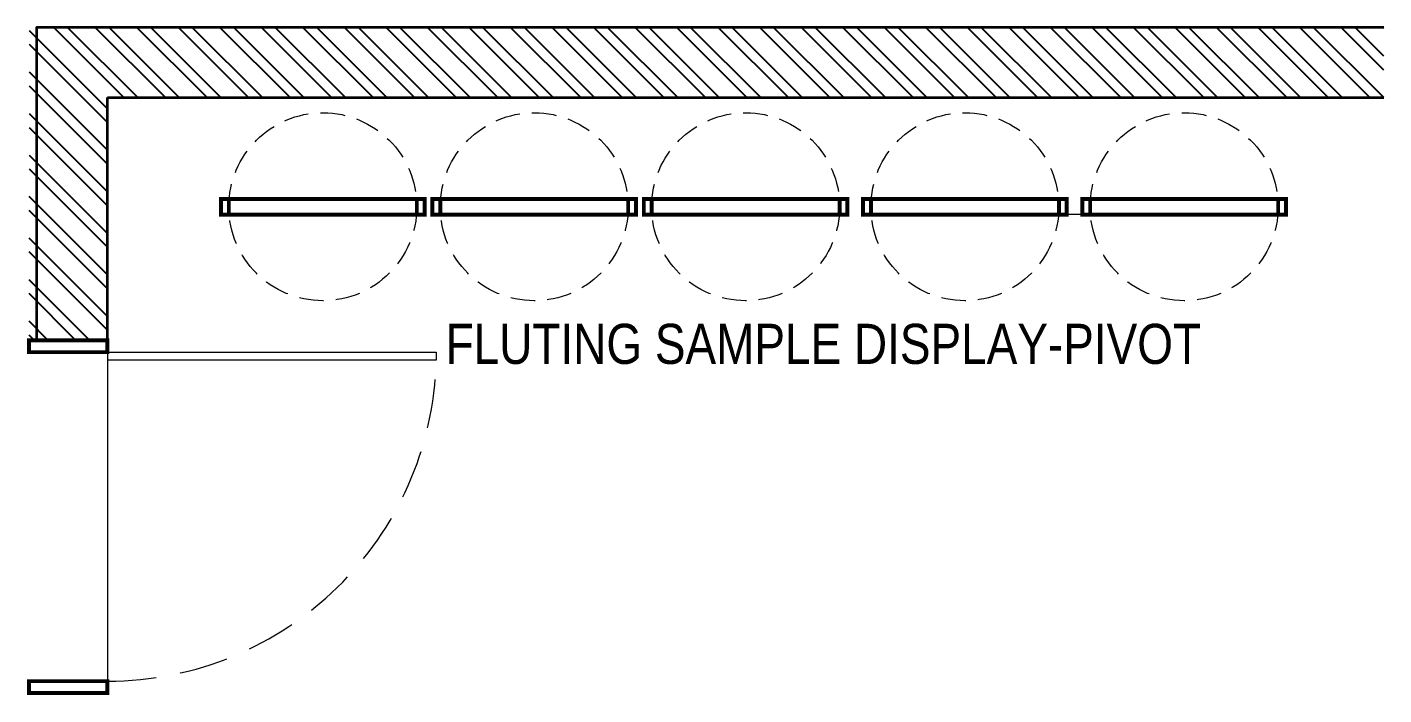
# Model space of a CAD drawing. Header units: inches. Extents: x -109431 to 29005, y -34715 to -1756.
# Drawn here: x -39285.7 to -39112.5, y -12309.6 to -12224.3 of the extents above; entities that cross this region are included whole.
import ezdxf

# ---------------------------------------------------------------- set-up
doc = ezdxf.new("R2010")
doc.units = ezdxf.units.IN
doc.header["$LTSCALE"] = 0.05
doc.header["$MEASUREMENT"] = 0
doc.linetypes.add('A2-XREF-115_FURN$0$HIDDEN', pattern=[0.375, 0.25, -0.125])
for name, color, linetype, lineweight in [('FURNITURE', 1, 'Continuous', 18), ('hatch', 7, 'Continuous', 25), ('WALL', 7, 'Continuous', 35)]:
    doc.layers.add(name, color=color, linetype=linetype, lineweight=lineweight)
doc.layers.add('text', color=4, linetype='Continuous')
doc.styles.add('4MMOF3-8', font='ARIALN.TTF', dxfattribs={"height": 5.12})

msp = doc.modelspace()

# ---------------------------------------------------------------- hatches: boundary and pattern name
at = {"layer": 'hatch', "ltscale": 0.25}
h = msp.add_hatch(dxfattribs=at)
h.set_pattern_fill('ANSI32', color=8, scale=10, angle=270)
h.set_pattern_definition([(315, (-34894.9246, 72039.9957), (2.65165043, 2.65165043), []), (315, (-34894.9246, 72038.228), (2.65165043, 2.65165043), [])])
h.paths.add_polyline_path([(-39112.47709, -12233.30452), (-39112.47709, -12224.30452), (-39285.47709, -12224.30452), (-39285.47709, -12264.30452), (-39275.47709, -12264.30452), (-39275.47709, -12233.30452)])

# ---------------------------------------------------------------- linework, layer by layer
at = {"layer": 'FURNITURE', "ltscale": 50}
for p, q in [((-39150.97709, -12248.23437), (-39152.97709, -12248.23437)), ((-39275.47709, -12265.80452), (-39233.47709, -12265.80452)), ((-39275.47709, -12265.80452), (-39275.47709, -12307.80452)), ((-39233.47709, -12265.80452), (-39233.47709, -12266.80452)), ((-39233.47709, -12266.80452), (-39275.47709, -12266.80452))]:
    msp.add_line(p, q, dxfattribs=at)
at = {"layer": 'FURNITURE', "ltscale": 50, "const_width": 0.5}
for points in [[(-39259.96679, -12248.23437), (-39260.96679, -12248.23437), (-39260.96679, -12246.23437), (-39259.96679, -12246.23437), (-39259.96679, -12248.23437)], [(-39235.96679, -12248.23437), (-39234.96679, -12248.23437), (-39234.96679, -12246.23437), (-39235.96679, -12246.23437), (-39235.96679, -12248.23437)], [(-39232.97194, -12248.23437), (-39233.97194, -12248.23437), (-39233.97194, -12246.23437), (-39232.97194, -12246.23437), (-39232.97194, -12248.23437)], [(-39208.97194, -12248.23437), (-39207.97194, -12248.23437), (-39207.97194, -12246.23437), (-39208.97194, -12246.23437), (-39208.97194, -12248.23437)], [(-39205.97709, -12248.23437), (-39206.97709, -12248.23437), (-39206.97709, -12246.23437), (-39205.97709, -12246.23437), (-39205.97709, -12248.23437)], [(-39181.97709, -12248.23437), (-39180.97709, -12248.23437), (-39180.97709, -12246.23437), (-39181.97709, -12246.23437), (-39181.97709, -12248.23437)], [(-39177.97709, -12248.23437), (-39178.97709, -12248.23437), (-39178.97709, -12246.23437), (-39177.97709, -12246.23437), (-39177.97709, -12248.23437)], [(-39153.97709, -12248.23437), (-39152.97709, -12248.23437), (-39152.97709, -12246.23437), (-39153.97709, -12246.23437), (-39153.97709, -12248.23437)], [(-39149.97709, -12248.23437), (-39150.97709, -12248.23437), (-39150.97709, -12246.23437), (-39149.97709, -12246.23437), (-39149.97709, -12248.23437)], [(-39125.97709, -12248.23437), (-39124.97709, -12248.23437), (-39124.97709, -12246.23437), (-39125.97709, -12246.23437), (-39125.97709, -12248.23437)], [(-39275.47709, -12265.80452), (-39285.47709, -12265.80452), (-39285.47709, -12264.30452), (-39275.47709, -12264.30452), (-39275.47709, -12265.80452)], [(-39275.47709, -12309.30452), (-39285.47709, -12309.30452), (-39285.47709, -12307.80452), (-39275.47709, -12307.80452), (-39275.47709, -12309.30452)]]:
    msp.add_lwpolyline(points, dxfattribs=at)
for points in [[(-39259.96679, -12248.23437), (-39235.96679, -12248.23437), (-39235.96679, -12246.23437), (-39259.96679, -12246.23437)], [(-39232.97194, -12248.23437), (-39208.97194, -12248.23437), (-39208.97194, -12246.23437), (-39232.97194, -12246.23437)], [(-39205.97709, -12248.23437), (-39181.97709, -12248.23437), (-39181.97709, -12246.23437), (-39205.97709, -12246.23437)], [(-39153.97709, -12248.23437), (-39177.97709, -12248.23437), (-39177.97709, -12246.23437), (-39153.97709, -12246.23437)], [(-39125.97709, -12248.23437), (-39149.97709, -12248.23437), (-39149.97709, -12246.23437), (-39125.97709, -12246.23437)]]:
    msp.add_lwpolyline(points, close=True, dxfattribs=at)
at = {"layer": 'FURNITURE', "color": 252, "linetype": 'A2-XREF-115_FURN$0$HIDDEN', "ltscale": 250, "true_color": 0x939598}
for centre in [(-39247.96679, -12247.23437), (-39220.97194, -12247.23437), (-39193.97709, -12247.23437), (-39165.97709, -12247.23437), (-39137.97709, -12247.23437)]:
    msp.add_circle(centre, 12, dxfattribs=at)
at = {"layer": 'FURNITURE', "linetype": 'A2-XREF-115_FURN$0$HIDDEN', "ltscale": 500}
msp.add_arc((-39275.48562, -12265.7836), 42.02093, 270.0116194, 358.6078262, dxfattribs=at)
at = {"layer": 'WALL', "ltscale": 0.25}
msp.add_line((-39275.47709, -12233.30452), (-39112.47709, -12233.30452), dxfattribs=at)
for points in [[(-39284.47709, -12264.30452), (-39284.47709, -12224.30452), (-39112.47709, -12224.30452)], [(-39275.47709, -12264.30452), (-39275.47709, -12233.30452)], [(-39285.47709, -12264.30452), (-39275.47709, -12264.30452)], [(-39285.47709, -12309.30452), (-39275.47709, -12309.30452)]]:
    msp.add_lwpolyline(points, dxfattribs=at)

# ---------------------------------------------------------------- texts
at = {"layer": 'text', "ltscale": 50, "insert": (-39232.28538, -12264.77669), "char_height": 5.12, "attachment_point": 4, "style": '4MMOF3-8'}
msp.add_mtext_dynamic_manual_height_columns('FLUTING SAMPLE DISPLAY-PIVOT', width=127.679357, gutter_width=15.396, heights=[0], dxfattribs=at)

doc.saveas('drawing.dxf')
